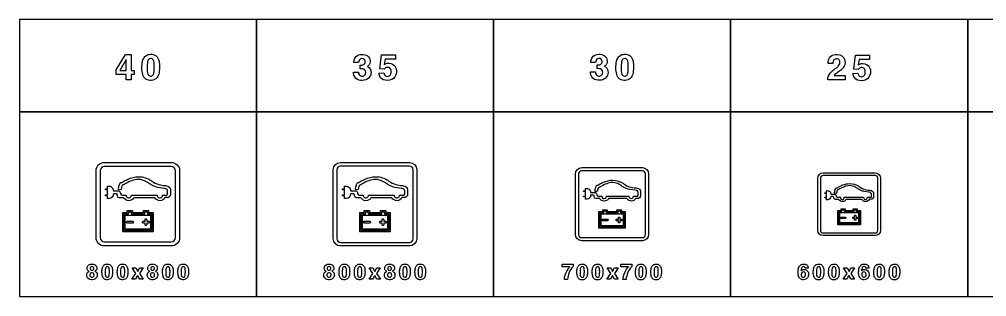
# Model space of a CAD drawing. Extents: x 0 to 18160, y 0 to 2655.
# Drawn here: x 0 to 9262, y 0 to 2655 of the extents above; entities that cross this region are included whole.
import ezdxf

# ---------------------------------------------------------------- set-up
doc = ezdxf.new("R2010")
doc.units = 0
doc.header["$MEASUREMENT"] = 0

msp = doc.modelspace()

# ---------------------------------------------------------------- linework, layer by layer
for points in [[(0, 1770), (2270, 1770), (2270, 2655), (0, 2655)], [(2270, 1770), (4540, 1770), (4540, 2655), (2270, 2655)], [(4540, 1770), (6810, 1770), (6810, 2655), (4540, 2655)], [(6810, 1770), (9080, 1770), (9080, 2655), (6810, 2655)], [(9080, 1770), (11350, 1770), (11350, 2655), (9080, 2655)], [(927.495, 2171.35), (1017.9, 2317.79), (1070.98, 2317.79), (1070.98, 2166.57), (1097.95, 2166.57), (1097.95, 2128.53), (1070.98, 2128.53), (1070.98, 2076.28), (1023.46, 2076.28), (1023.46, 2128.53), (927.495, 2128.53)], [(1023.46, 2269.13), (963.474, 2166.57), (1023.46, 2166.57)], [(0, 0), (2270, 0), (2270, 1770), (0, 1770)], [(2270, 0), (4540, 0), (4540, 1770), (2270, 1770)], [(4540, 0), (6810, 0), (6810, 1770), (4540, 1770)], [(6810, 0), (9080, 0), (9080, 1770), (6810, 1770)], [(9080, 0), (11350, 0), (11350, 1770), (9080, 1770)], [(7944.94, 824.415), (7984.29, 824.415), (7984.29, 840.014), (8021.84, 840.014), (8021.84, 824.415), (8053.72, 824.415), (8053.72, 687.272), (7944.94, 687.272), (7836.15, 687.272), (7836.15, 824.415), (7868.04, 824.415), (7868.04, 840.014), (7905.58, 840.014), (7905.58, 824.415)], [(1134.92, 804.222), (1187.4, 804.222), (1187.4, 825.021), (1237.45, 825.021), (1237.45, 804.222), (1279.97, 804.222), (1279.97, 621.365), (1134.92, 621.365), (989.873, 621.365), (989.873, 804.222), (1032.39, 804.222), (1032.39, 825.021), (1082.44, 825.021), (1082.44, 804.222)], [(1134.92, 791.65), (1200.42, 791.65), (1200.42, 812.449), (1226.25, 812.449), (1226.25, 791.65), (1268.54, 791.65), (1268.54, 633.936), (1134.92, 633.936), (1001.3, 633.936), (1001.3, 791.65), (1043.59, 791.65), (1043.59, 812.449), (1069.42, 812.449), (1069.42, 791.65)], [(1134.92, 779.306), (1255.74, 779.306), (1255.74, 646.963), (1134.92, 646.963), (1014.1, 646.963), (1014.1, 779.306)], [(3404.92, 804.221), (3457.4, 804.221), (3457.4, 825.02), (3507.45, 825.02), (3507.45, 804.221), (3549.97, 804.221), (3549.97, 621.364), (3404.92, 621.364), (3259.87, 621.364), (3259.87, 804.221), (3302.39, 804.221), (3302.39, 825.02), (3352.44, 825.02), (3352.44, 804.221)], [(3404.92, 791.65), (3470.42, 791.65), (3470.42, 812.449), (3496.25, 812.449), (3496.25, 791.65), (3538.54, 791.65), (3538.54, 633.935), (3404.92, 633.935), (3271.3, 633.935), (3271.3, 791.65), (3313.59, 791.65), (3313.59, 812.449), (3339.42, 812.449), (3339.42, 791.65)], [(3404.92, 779.306), (3525.74, 779.306), (3525.74, 646.962), (3404.92, 646.962), (3284.1, 646.962), (3284.1, 779.306)], [(5674.93, 814.318), (5720.84, 814.318), (5720.84, 832.517), (5764.64, 832.517), (5764.64, 814.318), (5801.84, 814.318), (5801.84, 654.318), (5674.93, 654.318), (5548.01, 654.318), (5548.01, 814.318), (5585.21, 814.318), (5585.21, 832.517), (5629.01, 832.517), (5629.01, 814.318)], [(5674.93, 803.318), (5732.24, 803.318), (5732.24, 821.518), (5754.85, 821.518), (5754.85, 803.318), (5791.84, 803.318), (5791.84, 665.318), (5674.93, 665.318), (5558.01, 665.318), (5558.01, 803.318), (5595.01, 803.318), (5595.01, 821.518), (5617.62, 821.518), (5617.62, 803.318)], [(5674.93, 792.518), (5780.65, 792.518), (5780.65, 676.717), (5674.93, 676.717), (5569.21, 676.717), (5569.21, 792.518)], [(7944.94, 814.987), (7994.06, 814.987), (7994.06, 830.586), (8013.44, 830.586), (8013.44, 814.987), (8045.15, 814.987), (8045.15, 696.701), (7944.94, 696.701), (7844.72, 696.701), (7844.72, 814.987), (7876.44, 814.987), (7876.44, 830.586), (7895.81, 830.586), (7895.81, 814.987)], [(7944.94, 805.729), (8035.55, 805.729), (8035.55, 706.471), (7944.94, 706.471), (7854.32, 706.471), (7854.32, 805.729)], [(1115.2, 221.769), (1080.08, 276.319), (1114.84, 276.319), (1133.11, 242.267), (1151.83, 276.319), (1185.98, 276.319), (1150.44, 222.29), (1186.95, 166.272), (1152.4, 166.272), (1132.54, 202.362), (1112.14, 166.272), (1077.99, 166.272)], [(3385.19, 221.769), (3350.07, 276.319), (3384.84, 276.319), (3403.11, 242.267), (3421.83, 276.319), (3455.97, 276.319), (3420.43, 222.29), (3456.94, 166.271), (3422.4, 166.271), (3402.54, 202.361), (3382.13, 166.271), (3347.99, 166.271)], [(5662.41, 221.387), (5627.29, 275.936), (5662.06, 275.936), (5680.33, 241.884), (5699.05, 275.936), (5733.19, 275.936), (5697.65, 221.908), (5734.16, 165.889), (5699.61, 165.889), (5679.76, 201.979), (5659.35, 165.889), (5625.21, 165.889)], [(7925.79, 221.523), (7890.67, 276.072), (7925.43, 276.072), (7943.7, 242.02), (7962.42, 276.072), (7996.57, 276.072), (7961.02, 222.044), (7997.54, 166.025), (7962.99, 166.025), (7943.13, 202.115), (7922.73, 166.025), (7888.58, 166.025)]]:
    msp.add_lwpolyline(points, close=True)
for points in [[(1173.29, 2191.65, -0.0563084), (1179.33, 2254.48, -0.130301), (1201.53, 2298.28, -0.174843), (1243.35, 2319.69, -0.147552), (1296.47, 2313.05, -0.192146), (1333.28, 2269.88, -0.0833996), (1342.52, 2212.85, -0.0545507), (1337.51, 2142.08, -0.116773), (1318.43, 2098, -0.221099), (1263.57, 2070.32, -0.162564), (1212.11, 2082.84, -0.174743), (1180.84, 2128.26, -0.0640867), (1173.37, 2186.95)], [(3199.84, 2150.87), (3246.2, 2150.87, 0.0411845), (3248.26, 2135.66, 0.335066), (3278.75, 2110.39, 0.276505), (3310.74, 2124.92, 0.158203), (3316.3, 2145.65, 0.0878221), (3313.34, 2161.57, 0.217575), (3294.82, 2178.43, 0.0882727), (3273.57, 2181.55), (3262.75, 2181.55), (3262.75, 2216.82, 0.0282129), (3282.34, 2217.42, 0.50028), (3309.31, 2262.91, 0.235001), (3290.79, 2277.96, 0.165496), (3265.12, 2275.67, 0.220849), (3250.9, 2259.12, 0.055705), (3248.02, 2240.91), (3203.2, 2240.91, -0.0488003), (3204.97, 2263.51, -0.30773), (3262.59, 2318.01, -0.146685), (3322.07, 2312.08, -0.469869), (3348.61, 2219.31, -0.0891152), (3336.57, 2207.54), (3332.3, 2204.54, -0.0245333), (3343.48, 2198.14, -0.202429), (3365.75, 2161.45, -0.422325), (3303.07, 2072, -0.154301), (3238.98, 2079.18, -0.287878), (3199.96, 2139.89, -0.0143877)], [(3442.43, 2139.57), (3489.39, 2141.35, 0.0452719), (3495.79, 2125.12, 0.0567733), (3500.53, 2118.24, 0.070207), (3504.95, 2114.77, 0.264984), (3540.97, 2112.87, 0.20748), (3558.38, 2135.98, 0.147389), (3557.24, 2174.01, 0.308532), (3527.86, 2195.42, 0.215743), (3498.08, 2185.19, 0.028781), (3492.71, 2178.95), (3450.09, 2180.96), (3467.9, 2315.64), (3601.95, 2315.64), (3601.95, 2273.77), (3501.51, 2273.77), (3492.55, 2221.76, -0.0211252), (3505.46, 2229.3, -0.121371), (3538.8, 2235.15, -0.244671), (3598.59, 2203.2, -0.173069), (3610.16, 2144.07, -0.256779), (3564.98, 2078.08, -0.199585), (3485.44, 2077.01, -0.245625), (3445.16, 2125.91, -0.0170062)], [(5469.08, 2152.28), (5515.45, 2152.28, 0.0411845), (5517.5, 2137.08, 0.335066), (5547.99, 2111.8, 0.276505), (5579.98, 2126.34, 0.158203), (5585.55, 2147.07, 0.0878221), (5582.59, 2162.99, 0.217575), (5564.07, 2179.85, 0.0882727), (5542.82, 2182.97), (5532, 2182.97), (5532, 2218.24, 0.0282129), (5551.59, 2218.83, 0.50028), (5578.56, 2264.33, 0.235001), (5560.04, 2279.38, 0.165496), (5534.37, 2277.09, 0.220849), (5520.15, 2260.54, 0.055705), (5517.27, 2242.33), (5472.44, 2242.33, -0.0488003), (5474.22, 2264.92, -0.30773), (5531.84, 2319.43, -0.146685), (5591.32, 2313.5, -0.469869), (5617.86, 2220.73, -0.0891152), (5605.81, 2208.96), (5601.54, 2205.96, -0.0245333), (5612.72, 2199.56, -0.202429), (5635, 2162.87, -0.422325), (5572.32, 2073.41, -0.154301), (5508.22, 2080.6, -0.287878), (5469.2, 2141.31, -0.0143877)], [(5711.68, 2191.65, -0.0563084), (5717.72, 2254.48, -0.130301), (5739.91, 2298.28, -0.174843), (5781.74, 2319.69, -0.147552), (5834.86, 2313.05, -0.192146), (5871.66, 2269.88, -0.0833996), (5880.91, 2212.85, -0.0545507), (5875.89, 2142.08, -0.116773), (5856.81, 2098, -0.221099), (5801.96, 2070.32, -0.162564), (5750.5, 2082.84, -0.174743), (5719.22, 2128.26, -0.0640867), (5711.76, 2186.95)], [(7741.06, 2074.79, -0.0640343), (7742.32, 2095.72, -0.161687), (7778.14, 2156.27, -0.0283718), (7819.97, 2188.65, 0.0545111), (7840.86, 2206.58, 0.192461), (7855.83, 2246.12, 0.234238), (7842.24, 2272.5, 0.196223), (7816.92, 2277.28, 0.252425), (7795.01, 2260.1, 0.0856617), (7790.86, 2243.08, 0.0202329), (7790.15, 2231.39), (7743.51, 2231.39, -0.0983795), (7749.55, 2272.7, -0.245047), (7795.72, 2315.83, -0.207102), (7872.69, 2307.49, -0.233443), (7905.15, 2255.16, -0.20961), (7886.99, 2190.98, -0.0785124), (7853.06, 2159.51, 0.0107372), (7817.24, 2133.72, 0.0665092), (7801.36, 2117.68), (7905.86, 2117.68), (7905.86, 2074.79)], [(1224.67, 2161.12, 0.0124589), (1225.19, 2154.8, 0.0668192), (1230.79, 2129.4, 0.615362), (1281.7, 2123.79, 0.0726881), (1287.15, 2136.83, 0.0588562), (1291.85, 2174.11, 0.0389037), (1290.23, 2241.09, 0.084671), (1283.64, 2264.43, 0.156013), (1272.18, 2276.6, 0.143208), (1256.47, 2279.56, 0.172584), (1240.71, 2273.36, 0.132565), (1230.76, 2257.8, 0.0498315), (1226.21, 2236.08, 0.0368731)], [(5763.06, 2161.12, 0.0124589), (5763.57, 2154.8, 0.0668192), (5769.18, 2129.4, 0.615362), (5820.09, 2123.79, 0.0726881), (5825.54, 2136.83, 0.0588562), (5830.24, 2174.11, 0.0389037), (5828.62, 2241.09, 0.084671), (5822.02, 2264.43, 0.156013), (5810.57, 2276.6, 0.143208), (5794.85, 2279.56, 0.172584), (5779.09, 2273.36, 0.132565), (5769.14, 2257.8, 0.0498315), (5764.6, 2236.08, 0.0368731)], [(7981.21, 2136.73), (8028.16, 2138.5, 0.0452719), (8034.56, 2122.27, 0.0567733), (8039.3, 2115.4, 0.070207), (8043.72, 2111.92, 0.264984), (8079.74, 2110.03, 0.20748), (8097.16, 2133.13, 0.147389), (8096.01, 2171.17, 0.308532), (8066.63, 2192.57, 0.215743), (8036.85, 2182.34, 0.028781), (8031.48, 2176.1), (7988.87, 2178.12), (8006.68, 2312.79), (8140.72, 2312.79), (8140.72, 2270.93), (8040.29, 2270.93), (8031.32, 2218.92, -0.0211252), (8044.24, 2226.46, -0.121371), (8077.57, 2232.3, -0.244671), (8137.36, 2200.35, -0.173069), (8148.94, 2141.23, -0.256779), (8103.76, 2075.23, -0.199585), (8024.22, 2074.17, -0.245625), (7983.93, 2123.06, -0.0170062)], [(814.995, 484.995, -0.414213), (734.995, 564.995), (734.995, 1205, -0.414213), (814.995, 1285), (1454.99, 1285, -0.414213), (1534.99, 1205), (1534.99, 564.995, -0.414213), (1454.99, 484.995)], [(814.995, 524.996), (1454.99, 524.996, 0.414213), (1494.99, 564.996), (1494.99, 1205, 0.414213), (1454.99, 1245), (814.995, 1245, 0.414213), (774.995, 1205), (774.995, 564.996, 0.414213)], [(3074.99, 484.996, -0.414213), (3004.99, 554.996), (3004.99, 1215, -0.414213), (3074.99, 1285), (3734.99, 1285, -0.414213), (3804.99, 1215), (3804.99, 554.996, -0.414213), (3734.99, 484.996)], [(3074.99, 519.996), (3734.99, 519.996, 0.414213), (3769.99, 554.996), (3769.99, 1215, 0.414213), (3734.99, 1250), (3074.99, 1250, 0.414213), (3039.99, 1215), (3039.99, 554.996, 0.414213)], [(5385, 534.995, -0.414213), (5325, 594.995), (5325, 1175, -0.414213), (5385, 1235), (5965, 1235, -0.414213), (6025, 1175), (6025, 594.995, -0.414213), (5965, 534.995)], [(5385, 564.995), (5965, 564.995, 0.414213), (5995, 594.995), (5995, 1175, 0.414213), (5965, 1205), (5385, 1205, 0.414213), (5355, 1175), (5355, 594.995, 0.414213)], [(1419.89, 1014.92, 0.124732), (1419.11, 1019.37, 0.0381465), (1416.02, 1023.89, 0.227751), (1389.26, 1037.02), (1325.72, 1046.36, -0.0593757), (1276.12, 1063.46, -0.0433278), (1247.32, 1080.4, 0.0348734), (1197.49, 1110.12, 0.127708), (1122.52, 1121.24, 0.0991809), (1004.81, 1075.49, -0.0411542), (1001.38, 1073.2, -0.0320584), (996.35, 1070.92, 0.0104138), (995.208, 1070.46, 0.123493), (988.805, 1067.03, 0.111268), (980.35, 1056.29, 0.15178), (978.52, 1049.43, 0.0146576), (978.293, 1043.72, -0.0775334), (975.779, 1032.99), (975.091, 1030.83, -0.0309572), (974.176, 1027.91, -0.065183), (973.034, 1026.4, -0.297619), (951.319, 1024.7, -0.324803), (950.176, 1026.9, -0.0178227), (949.722, 1030.57, -0.0285094), (949.722, 1035.33, -0.0355066), (953.832, 1058.12, -0.0861176), (964.35, 1086.32, -0.179688), (969.606, 1091.67, -0.142431), (974.637, 1092.32), (980.35, 1092.37, 0.224117), (981.95, 1092.88, -0.0786464), (1021.26, 1116.63, -0.0361583), (1064.23, 1134.45, -0.0398767), (1114.75, 1147.12, -0.140332), (1232.23, 1128.07, -0.0443647), (1264.23, 1109.45, -0.0139039), (1273.83, 1102.28, 0.131042), (1379.89, 1065.26), (1398.18, 1062.98, -0.0802319), (1420.81, 1058.18, -0.0112995), (1426.07, 1056.22, -0.11714), (1442.52, 1038.46, -0.0985183), (1445.72, 1029.61), (1445.72, 972.097, -0.313688), (1443.21, 964.744, -0.113281), (1424.46, 949.059), (1393.61, 949.056, -0.616904), (1297.83, 946.974), (1292.35, 946.556), (1096.92, 946.364, -0.572758), (998.637, 947.17), (956.35, 947.175, -0.35486), (938.52, 964.431), (938.52, 971.82, 0.424123), (928.007, 984.023), (926.637, 984.034), (900.577, 983.804, -0.392922), (861.034, 939.195, -0.0980729), (844.35, 940.809), (844.35, 955.17), (844.35, 957.326), (844.35, 965.784), (824.461, 965.775), (824.006, 965.775), (824.006, 974.186), (824.69, 974.186), (844.35, 974.195), (844.35, 981.061), (844.35, 995.302), (844.35, 1023.91), (824.006, 1023.91), (824.006, 1032.32), (844.35, 1032.32), (844.35, 1034.62), (844.35, 1056.24, -0.523805), (900.118, 1012.81, 0.226693), (901.493, 1011.89, 0.0494083), (902.637, 1011.89), (951.091, 1011.89, -0.36708), (967.319, 988.719, 0.267395), (984.007, 973.07, 0.0983989), (985.606, 972.92), (1022.4, 972.92), (1022.86, 972.92, 0.00676945), (1022.64, 971.766, 1.04078), (1073.15, 972.916), (1320.23, 972.967, 1.09221), (1369.61, 972.931), (1408.45, 972.94, 0.414492), (1419.88, 984.373), (1419.89, 1010.48)], [(3689.89, 1014.92, 0.124732), (3689.11, 1019.37, 0.0381465), (3686.02, 1023.89, 0.227751), (3659.26, 1037.02), (3595.72, 1046.36, -0.0593757), (3546.12, 1063.46, -0.0433278), (3517.32, 1080.4, 0.0348734), (3467.49, 1110.12, 0.127708), (3392.52, 1121.24, 0.0991809), (3274.81, 1075.49, -0.0411542), (3271.38, 1073.2, -0.0320584), (3266.35, 1070.92, 0.0104138), (3265.21, 1070.46, 0.123493), (3258.81, 1067.03, 0.111268), (3250.35, 1056.29, 0.15178), (3248.52, 1049.43, 0.0146576), (3248.29, 1043.71, -0.0775334), (3245.78, 1032.99), (3245.09, 1030.83, -0.0309572), (3244.18, 1027.91, -0.065183), (3243.03, 1026.4, -0.297619), (3221.32, 1024.7, -0.324803), (3220.18, 1026.9, -0.0178227), (3219.72, 1030.56, -0.0285094), (3219.72, 1035.33, -0.0355066), (3223.83, 1058.12, -0.0861176), (3234.35, 1086.32, -0.179688), (3239.61, 1091.67, -0.142431), (3244.64, 1092.32), (3250.35, 1092.37, 0.224117), (3251.95, 1092.88, -0.0786464), (3291.26, 1116.63, -0.0361583), (3334.23, 1134.45, -0.0398767), (3384.75, 1147.12, -0.140332), (3502.23, 1128.07, -0.0443647), (3534.23, 1109.45, -0.0139039), (3543.83, 1102.28, 0.131042), (3649.89, 1065.26), (3668.18, 1062.98, -0.0802319), (3690.81, 1058.18, -0.0112995), (3696.07, 1056.22, -0.11714), (3712.52, 1038.46, -0.0985183), (3715.72, 1029.61), (3715.72, 972.096, -0.313688), (3713.21, 964.743, -0.113281), (3694.46, 949.058), (3663.61, 949.056, -0.616904), (3567.83, 946.973), (3562.35, 946.556), (3366.92, 946.364, -0.572758), (3268.64, 947.169), (3226.35, 947.174, -0.35486), (3208.52, 964.431), (3208.52, 971.819, 0.424123), (3198.01, 984.022), (3196.64, 984.033), (3170.58, 983.804, -0.392922), (3131.03, 939.194, -0.0980729), (3114.35, 940.808), (3114.35, 955.169), (3114.35, 957.326), (3114.35, 965.783), (3094.46, 965.774), (3094.01, 965.774), (3094.01, 974.185), (3094.69, 974.185), (3114.35, 974.194), (3114.35, 981.06), (3114.35, 995.301), (3114.35, 1023.91), (3094.01, 1023.91), (3094.01, 1032.32), (3114.35, 1032.32), (3114.35, 1034.62), (3114.35, 1056.24, -0.523805), (3170.12, 1012.81, 0.226693), (3171.49, 1011.89, 0.0494083), (3172.64, 1011.89), (3221.09, 1011.89, -0.36708), (3237.32, 988.719, 0.267395), (3254.01, 973.069, 0.0983989), (3255.61, 972.919), (3292.4, 972.919), (3292.86, 972.919, 0.00676945), (3292.64, 971.766, 1.04078), (3343.15, 972.915), (3590.23, 972.966, 1.09221), (3639.61, 972.931), (3678.45, 972.94, 0.414492), (3689.88, 984.373), (3689.89, 1010.48)], [(5924.28, 998.682, 0.124732), (5923.59, 1002.57, 0.0381465), (5920.89, 1006.53, 0.227751), (5897.48, 1018.02), (5841.88, 1026.19, -0.0593757), (5798.48, 1041.15, -0.0433278), (5773.28, 1055.97, 0.0348734), (5729.68, 1081.98, 0.127708), (5664.08, 1091.71, 0.0991809), (5561.08, 1051.68, -0.0411542), (5558.08, 1049.68, -0.0320584), (5553.68, 1047.68, 0.0104138), (5552.68, 1047.28, 0.123493), (5547.08, 1044.28, 0.111268), (5539.68, 1034.88, 0.15178), (5538.08, 1028.87, 0.0146576), (5537.88, 1023.88, -0.0775334), (5535.68, 1014.49), (5535.08, 1012.6, -0.0309572), (5534.28, 1010.04, -0.065183), (5533.28, 1008.72, -0.297619), (5514.28, 1007.24, -0.324803), (5513.28, 1009.16, -0.0178227), (5512.88, 1012.37, -0.0285094), (5512.88, 1016.54, -0.0355066), (5516.48, 1036.48, -0.0861176), (5525.68, 1061.16, -0.179688), (5530.28, 1065.84, -0.142431), (5534.68, 1066.4), (5539.68, 1066.45, 0.224117), (5541.08, 1066.9, -0.0786464), (5575.48, 1087.68, -0.0361583), (5613.08, 1103.27, -0.0398767), (5657.28, 1114.36, -0.140332), (5760.08, 1097.68, -0.0443647), (5788.08, 1081.39, -0.0139039), (5796.48, 1075.12, 0.131042), (5889.28, 1042.73), (5905.28, 1040.73, -0.0802319), (5925.08, 1036.54, -0.0112995), (5929.68, 1034.82, -0.11714), (5944.08, 1019.28, -0.0985183), (5946.88, 1011.53), (5946.88, 961.209, -0.313688), (5944.68, 954.775, -0.113281), (5928.28, 941.051), (5901.28, 941.049, -0.616904), (5817.48, 939.227), (5812.68, 938.861), (5641.68, 938.693, -0.572758), (5555.68, 939.398), (5518.68, 939.402, -0.35486), (5503.08, 954.502), (5503.08, 960.967, 0.424123), (5493.88, 971.645), (5492.68, 971.654), (5469.88, 971.453, -0.392922), (5435.28, 932.42, -0.0980729), (5420.68, 933.832), (5420.68, 946.398), (5420.68, 948.285), (5420.68, 955.685), (5403.28, 955.678), (5402.88, 955.678), (5402.88, 963.037), (5403.48, 963.037), (5420.68, 963.045), (5420.68, 969.053), (5420.68, 981.514), (5420.68, 1006.54), (5402.88, 1006.54), (5402.88, 1013.9), (5420.68, 1013.9), (5420.68, 1015.92), (5420.68, 1034.83, -0.523805), (5469.48, 996.832, 0.226693), (5470.68, 996.031, 0.0494083), (5471.68, 996.031), (5514.08, 996.031, -0.36708), (5528.28, 975.754, 0.267395), (5542.88, 962.061, 0.0983989), (5544.28, 961.93), (5576.48, 961.93), (5576.88, 961.93, 0.00676945), (5576.68, 960.92, 1.04078), (5620.88, 961.926), (5837.08, 961.971, 1.09221), (5880.28, 961.939), (5914.27, 961.947, 0.414492), (5924.27, 971.951), (5924.28, 994.793)], [(7694.99, 584.995, -0.414213), (7644.99, 634.995), (7644.99, 1135, -0.414213), (7694.99, 1185), (8194.99, 1185, -0.414213), (8244.99, 1135), (8244.99, 634.995, -0.414213), (8194.99, 584.995)], [(7694.99, 609.995), (8194.99, 609.995, 0.414213), (8219.99, 634.995), (8219.99, 1134.99, 0.414213), (8194.99, 1159.99), (7694.99, 1159.99, 0.414213), (7669.99, 1134.99), (7669.99, 634.995, 0.414213)], [(8158.67, 982.441, 0.124732), (8158.08, 985.776, 0.0381465), (8155.77, 989.164, 0.227751), (8135.7, 999.015), (8088.04, 1006.02, -0.0593757), (8050.84, 1018.84, -0.0433278), (8029.24, 1031.55, 0.0348734), (7991.87, 1053.84, 0.127708), (7935.64, 1062.18, 0.0991809), (7847.35, 1027.86, -0.0411542), (7844.78, 1026.15, -0.0320584), (7841.01, 1024.44, 0.0104138), (7840.15, 1024.09, 0.123493), (7835.35, 1021.52, 0.111268), (7829.01, 1013.46, 0.15178), (7827.64, 1008.32, 0.0146576), (7827.47, 1004.04, -0.0775334), (7825.58, 995.994), (7825.07, 994.374, -0.0309572), (7824.38, 992.179, -0.065183), (7823.52, 991.048, -0.297619), (7807.24, 989.775, -0.324803), (7806.38, 991.426, -0.0178227), (7806.04, 994.173, -0.0285094), (7806.04, 997.744, -0.0355066), (7809.12, 1014.84, -0.0861176), (7817.01, 1035.99, -0.179688), (7820.95, 1040, -0.142431), (7824.73, 1040.49), (7829.01, 1040.53, 0.224117), (7830.21, 1040.91, -0.0786464), (7859.7, 1058.72, -0.0361583), (7891.92, 1072.08, -0.0398767), (7929.81, 1081.59, -0.140332), (8017.92, 1067.3, -0.0443647), (8041.92, 1053.34, -0.0139039), (8049.12, 1047.96, 0.131042), (8128.67, 1020.2), (8142.38, 1018.48, -0.0802319), (8159.35, 1014.89, -0.0112995), (8163.3, 1013.42, -0.11714), (8175.64, 1000.09, -0.0985183), (8178.04, 993.453), (8178.04, 950.321, -0.313688), (8176.15, 944.807, -0.113281), (8162.09, 933.043), (8138.95, 933.041, -0.616904), (8067.12, 931.479), (8063.01, 931.166), (7916.44, 931.022, -0.572758), (7842.73, 931.627), (7811.01, 931.63, -0.35486), (7797.64, 944.572), (7797.64, 950.114, 0.424123), (7789.75, 959.266), (7788.73, 959.275), (7769.18, 959.102, -0.392922), (7739.52, 925.645, -0.0980729), (7727.01, 926.855), (7727.01, 937.627), (7727.01, 939.244), (7727.01, 945.587), (7712.09, 945.58), (7711.75, 945.58), (7711.75, 951.888), (7712.27, 951.888), (7727.01, 951.895), (7727.01, 957.045), (7727.01, 967.726), (7727.01, 989.179), (7711.75, 989.179), (7711.75, 995.487), (7727.01, 995.487), (7727.01, 997.217), (7727.01, 1013.43, -0.523805), (7768.84, 980.856, 0.226693), (7769.87, 980.169, 0.0494083), (7770.73, 980.169), (7807.07, 980.169, -0.36708), (7819.24, 962.789, 0.267395), (7831.75, 951.051, 0.0983989), (7832.95, 950.939), (7860.55, 950.939), (7860.9, 950.939, 0.00676945), (7860.73, 950.074, 1.04078), (7898.61, 950.936), (8083.92, 950.974, 1.09221), (8120.95, 950.947), (8150.09, 950.954, 0.414492), (8158.66, 959.529), (8158.67, 979.108)], [(1219.48, 721.237), (1238.91, 721.237, -0.413823), (1243.48, 716.666), (1243.25, 709.351, -0.413815), (1238.91, 704.78), (1219.48, 704.78), (1219.48, 686.266, -0.413833), (1214.91, 681.695), (1208.28, 681.695, -0.413822), (1203.71, 686.266), (1203.71, 704.78), (1184.96, 704.78, -0.413834), (1180.39, 709.351), (1180.39, 716.666, -0.413842), (1184.96, 721.237), (1203.71, 721.237), (1203.71, 739.751, -0.413852), (1208.28, 744.322), (1214.91, 744.322, -0.413841), (1219.48, 739.751)], [(3489.48, 721.237), (3508.91, 721.237, -0.413823), (3513.48, 716.665), (3513.25, 709.35, -0.413815), (3508.91, 704.779), (3489.48, 704.779), (3489.48, 686.266, -0.413833), (3484.91, 681.694), (3478.28, 681.694, -0.413822), (3473.71, 686.266), (3473.71, 704.779), (3454.96, 704.779, -0.413834), (3450.39, 709.35), (3450.39, 716.665, -0.413842), (3454.96, 721.237), (3473.71, 721.237), (3473.71, 739.75, -0.413852), (3478.28, 744.321), (3484.91, 744.321, -0.413841), (3489.48, 739.75)], [(5584.31, 741.707), (5632.52, 741.707, -0.413822), (5636.52, 737.707), (5636.52, 731.307, -0.413814), (5632.52, 727.307), (5584.31, 727.307, -0.413841), (5580.31, 731.307), (5580.31, 737.707, -0.413833)], [(5748.92, 741.707), (5765.92, 741.707, -0.413823), (5769.92, 737.707), (5769.72, 731.307, -0.413815), (5765.92, 727.307), (5748.92, 727.307), (5748.92, 711.107, -0.413833), (5744.92, 707.107), (5739.12, 707.107, -0.413822), (5735.12, 711.107), (5735.12, 727.307), (5718.72, 727.307, -0.413834), (5714.71, 731.307), (5714.71, 737.707, -0.413842), (5718.72, 741.707), (5735.12, 741.707), (5735.12, 757.906, -0.413852), (5739.12, 761.906), (5744.92, 761.906, -0.413841), (5748.92, 757.906)], [(7867.27, 762.177), (7908.59, 762.177, -0.413822), (7912.01, 758.748), (7912.01, 753.262, -0.413814), (7908.59, 749.834), (7867.27, 749.834, -0.413841), (7863.84, 753.262), (7863.84, 758.748, -0.413833)], [(8008.36, 762.177), (8022.93, 762.177, -0.413823), (8026.36, 758.748), (8026.18, 753.262, -0.413815), (8022.93, 749.834), (8008.36, 749.834), (8008.36, 735.949, -0.413833), (8004.93, 732.52), (7999.96, 732.52, -0.413822), (7996.53, 735.949), (7996.53, 749.834), (7982.47, 749.834, -0.413834), (7979.04, 753.262), (7979.04, 758.748, -0.413842), (7982.47, 762.177), (7996.53, 762.177), (7996.53, 776.062, -0.413852), (7999.96, 779.49), (8004.93, 779.49, -0.413841), (8008.36, 776.062)], [(1031.36, 721.237), (1086.45, 721.237, -0.413822), (1091.02, 716.666), (1091.02, 709.351, -0.413814), (1086.45, 704.78), (1031.36, 704.78, -0.413841), (1026.79, 709.351), (1026.79, 716.666, -0.413833)], [(3301.36, 721.237), (3356.45, 721.237, -0.413822), (3361.02, 716.665), (3361.02, 709.35, -0.413814), (3356.45, 704.779), (3301.36, 704.779, -0.413841), (3296.79, 709.35), (3296.79, 716.665, -0.413833)], [(667.968, 242.323, -0.0382282), (664.485, 243.627, -0.270406), (649.106, 267.703, -0.377372), (679.437, 309.622, -0.15371), (717.921, 307.513, -0.416366), (738.324, 258.058, -0.173733), (723.774, 243.674), (722.328, 242.987, -0.0479914), (731.997, 238.034, -0.173856), (743.608, 221.873, -0.440125), (712.542, 164.243, -0.184), (667.115, 168.106, -0.410286), (649.627, 226.897, -0.151435), (664.035, 240.357)], [(677.305, 267.821, 0.0587981), (678.181, 263.887, 0.18403), (685.267, 254.717, 0.217144), (702.684, 253.485, 0.192437), (710.883, 260.57, 0.157808), (712.542, 273.982, 0.166677), (707.968, 282.821, 0.173614), (695.954, 287.323, 0.2359), (681.001, 280.902, 0.184791)], [(791.138, 234.258, -0.0563084), (794.763, 271.959, -0.130301), (808.081, 298.238, -0.174843), (833.176, 311.082, -0.147552), (865.048, 307.101, -0.192146), (887.133, 281.201, -0.0833996), (892.678, 246.983, -0.0545507), (889.668, 204.518, -0.116773), (878.223, 178.073, -0.221099), (845.308, 161.461, -0.162564), (814.432, 168.973, -0.174743), (795.664, 196.224, -0.0640867), (791.185, 231.438)], [(821.967, 215.94, 0.0124589), (822.275, 212.149, 0.0668192), (825.64, 196.912, 0.615362), (856.185, 193.547, 0.0726881), (859.455, 201.367, 0.0588562), (862.275, 223.736, 0.0389037), (861.304, 263.926, 0.084671), (857.346, 277.93, 0.156013), (850.474, 285.229, 0.143208), (841.043, 287.006, 0.172584), (831.588, 283.286, 0.132565), (825.616, 273.949, 0.0498315), (822.891, 260.916, 0.0368731)], [(937.884, 234.249, -0.0563084), (941.509, 271.95, -0.130301), (954.827, 298.23, -0.174843), (979.922, 311.073, -0.147552), (1011.79, 307.092, -0.192146), (1033.88, 281.192, -0.0833996), (1039.42, 246.974, -0.0545507), (1036.41, 204.509, -0.116773), (1024.97, 178.064, -0.221099), (992.054, 161.452, -0.162564), (961.178, 168.964, -0.174743), (942.41, 196.215, -0.0640867), (937.931, 231.429)], [(968.713, 215.931, 0.0124589), (969.021, 212.14, 0.0668192), (972.386, 196.903, 0.615362), (1002.93, 193.538, 0.0726881), (1006.2, 201.358, 0.0588562), (1009.02, 223.727, 0.0389037), (1008.05, 263.917, 0.084671), (1004.09, 277.922, 0.156013), (997.22, 285.22, 0.143208), (987.789, 286.997, 0.172584), (978.334, 283.277, 0.132565), (972.363, 273.94, 0.0498315), (969.637, 260.907, 0.0368731)], [(1248.01, 242.296, -0.0382282), (1244.53, 243.599, -0.270406), (1229.15, 267.675, -0.377372), (1259.48, 309.594, -0.15371), (1297.96, 307.485, -0.416366), (1318.36, 258.03, -0.173733), (1303.81, 243.646), (1302.37, 242.959, -0.0479914), (1312.04, 238.007, -0.173856), (1323.65, 221.846, -0.440125), (1292.58, 164.215, -0.184), (1247.16, 168.078, -0.410286), (1229.67, 226.869, -0.151435), (1244.08, 240.329)], [(1257.35, 267.793, 0.0587981), (1258.22, 263.86, 0.18403), (1265.31, 254.689, 0.217144), (1282.72, 253.457, 0.192437), (1290.92, 260.542, 0.157808), (1292.58, 273.955, 0.166677), (1288.01, 282.793, 0.173614), (1276, 287.296, 0.2359), (1261.04, 280.874, 0.184791)], [(1371.18, 234.284, -0.0563084), (1374.8, 271.986, -0.130301), (1388.12, 298.265, -0.174843), (1413.22, 311.109, -0.147552), (1445.09, 307.128, -0.192146), (1467.17, 281.228, -0.0833996), (1472.72, 247.01, -0.0545507), (1469.71, 204.545, -0.116773), (1458.26, 178.1, -0.221099), (1425.35, 161.488, -0.162564), (1394.47, 169, -0.174743), (1375.7, 196.251, -0.0640867), (1371.23, 231.465)], [(1402.01, 215.967, 0.0124589), (1402.32, 212.175, 0.0668192), (1405.68, 196.939, 0.615362), (1436.23, 193.574, 0.0726881), (1439.5, 201.394, 0.0588562), (1442.32, 223.763, 0.0389037), (1441.34, 263.953, 0.084671), (1437.39, 277.957, 0.156013), (1430.52, 285.256, 0.143208), (1421.08, 287.033, 0.172584), (1411.63, 283.313, 0.132565), (1405.66, 273.976, 0.0498315), (1402.93, 260.943, 0.0368731)], [(1517.93, 234.312, -0.0563084), (1521.55, 272.013, -0.130301), (1534.87, 298.293, -0.174843), (1559.96, 311.136, -0.147552), (1591.83, 307.155, -0.192146), (1613.92, 281.255, -0.0833996), (1619.47, 247.037, -0.0545507), (1616.46, 204.573, -0.116773), (1605.01, 178.127, -0.221099), (1572.1, 161.516, -0.162564), (1541.22, 169.028, -0.174743), (1522.45, 196.279, -0.0640867), (1517.97, 231.492)], [(1548.75, 215.994, 0.0124589), (1549.06, 212.203, 0.0668192), (1552.43, 196.966, 0.615362), (1582.97, 193.601, 0.0726881), (1586.24, 201.421, 0.0588562), (1589.06, 223.791, 0.0389037), (1588.09, 263.98, 0.084671), (1584.13, 277.985, 0.156013), (1577.26, 285.283, 0.143208), (1567.83, 287.061, 0.172584), (1558.38, 283.34, 0.132565), (1552.4, 274.004, 0.0498315), (1549.68, 260.971, 0.0368731)], [(2937.96, 242.323, -0.0382282), (2934.48, 243.627, -0.270406), (2919.1, 267.702, -0.377372), (2949.43, 309.622, -0.15371), (2987.91, 307.513, -0.416366), (3008.32, 258.058, -0.173733), (2993.77, 243.674), (2992.32, 242.987, -0.0479914), (3001.99, 238.034, -0.173856), (3013.6, 221.873, -0.440125), (2982.53, 164.243, -0.184), (2937.11, 168.105, -0.410286), (2919.62, 226.897, -0.151435), (2934.03, 240.357)], [(2947.3, 267.821, 0.0587981), (2948.17, 263.887, 0.18403), (2955.26, 254.717, 0.217144), (2972.68, 253.485, 0.192437), (2980.88, 260.57, 0.157808), (2982.53, 273.982, 0.166677), (2977.96, 282.821, 0.173614), (2965.95, 287.323, 0.2359), (2950.99, 280.902, 0.184791)], [(3061.13, 234.257, -0.0563084), (3064.76, 271.959, -0.130301), (3078.07, 298.238, -0.174843), (3103.17, 311.082, -0.147552), (3135.04, 307.101, -0.192146), (3157.13, 281.2, -0.0833996), (3162.67, 246.982, -0.0545507), (3159.66, 204.518, -0.116773), (3148.22, 178.073, -0.221099), (3115.3, 161.461, -0.162564), (3084.42, 168.973, -0.174743), (3065.66, 196.224, -0.0640867), (3061.18, 231.437)], [(3091.96, 215.94, 0.0124589), (3092.27, 212.148, 0.0668192), (3095.63, 196.911, 0.615362), (3126.18, 193.546, 0.0726881), (3129.45, 201.366, 0.0588562), (3132.27, 223.736, 0.0389037), (3131.3, 263.926, 0.084671), (3127.34, 277.93, 0.156013), (3120.47, 285.229, 0.143208), (3111.04, 287.006, 0.172584), (3101.58, 283.286, 0.132565), (3095.61, 273.949, 0.0498315), (3092.88, 260.916, 0.0368731)], [(3207.88, 234.248, -0.0563084), (3211.5, 271.95, -0.130301), (3224.82, 298.229, -0.174843), (3249.91, 311.073, -0.147552), (3281.79, 307.092, -0.192146), (3303.87, 281.192, -0.0833996), (3309.42, 246.974, -0.0545507), (3306.41, 204.509, -0.116773), (3294.96, 178.064, -0.221099), (3262.05, 161.452, -0.162564), (3231.17, 168.964, -0.174743), (3212.4, 196.215, -0.0640867), (3207.92, 231.428)], [(3238.71, 215.931, 0.0124589), (3239.01, 212.139, 0.0668192), (3242.38, 196.902, 0.615362), (3272.92, 193.537, 0.0726881), (3276.19, 201.357, 0.0588562), (3279.01, 223.727, 0.0389037), (3278.04, 263.917, 0.084671), (3274.09, 277.921, 0.156013), (3267.21, 285.22, 0.143208), (3257.78, 286.997, 0.172584), (3248.33, 283.277, 0.132565), (3242.36, 273.94, 0.0498315), (3239.63, 260.907, 0.0368731)], [(3518, 242.296, -0.0382282), (3514.52, 243.599, -0.270406), (3499.14, 267.675, -0.377372), (3529.47, 309.594, -0.15371), (3567.96, 307.485, -0.416366), (3588.36, 258.03, -0.173733), (3573.81, 243.646), (3572.36, 242.959, -0.0479914), (3582.03, 238.007, -0.173856), (3593.64, 221.845, -0.440125), (3562.58, 164.215, -0.184), (3517.15, 168.078, -0.410286), (3499.66, 226.869, -0.151435), (3514.07, 240.329)], [(3527.34, 267.793, 0.0587981), (3528.22, 263.86, 0.18403), (3535.3, 254.689, 0.217144), (3552.72, 253.457, 0.192437), (3560.92, 260.542, 0.157808), (3562.58, 273.954, 0.166677), (3558, 282.793, 0.173614), (3545.99, 287.296, 0.2359), (3531.04, 280.874, 0.184791)], [(3641.17, 234.284, -0.0563084), (3644.8, 271.986, -0.130301), (3658.12, 298.265, -0.174843), (3683.21, 311.109, -0.147552), (3715.08, 307.128, -0.192146), (3737.17, 281.227, -0.0833996), (3742.71, 247.009, -0.0545507), (3739.7, 204.545, -0.116773), (3728.26, 178.099, -0.221099), (3695.34, 161.488, -0.162564), (3664.47, 169, -0.174743), (3645.7, 196.251, -0.0640867), (3641.22, 231.464)], [(3672, 215.967, 0.0124589), (3672.31, 212.175, 0.0668192), (3675.67, 196.938, 0.615362), (3706.22, 193.573, 0.0726881), (3709.49, 201.393, 0.0588562), (3712.31, 223.763, 0.0389037), (3711.34, 263.953, 0.084671), (3707.38, 277.957, 0.156013), (3700.51, 285.256, 0.143208), (3691.08, 287.033, 0.172584), (3681.62, 283.313, 0.132565), (3675.65, 273.976, 0.0498315), (3672.93, 260.943, 0.0368731)], [(3787.92, 234.312, -0.0563084), (3791.54, 272.013, -0.130301), (3804.86, 298.293, -0.174843), (3829.96, 311.136, -0.147552), (3861.83, 307.155, -0.192146), (3883.91, 281.255, -0.0833996), (3889.46, 247.037, -0.0545507), (3886.45, 204.572, -0.116773), (3875, 178.127, -0.221099), (3842.09, 161.515, -0.162564), (3811.21, 169.027, -0.174743), (3792.44, 196.278, -0.0640867), (3787.97, 231.492)], [(3818.75, 215.994, 0.0124589), (3819.06, 212.203, 0.0668192), (3822.42, 196.966, 0.615362), (3852.97, 193.601, 0.0726881), (3856.24, 201.421, 0.0588562), (3859.06, 223.79, 0.0389037), (3858.08, 263.98, 0.084671), (3854.13, 277.985, 0.156013), (3847.25, 285.283, 0.143208), (3837.82, 287.06, 0.172584), (3828.37, 283.34, 0.132565), (3822.4, 274.004, 0.0498315), (3819.67, 260.97, 0.0368731)], [(5197.97, 311.538), (5301.72, 311.538), (5301.72, 287.747, 0.17337), (5248.52, 165.709), (5218.19, 165.709, -0.0554097), (5224.99, 205.33, -0.10295), (5266.79, 281.111), (5270.2, 285.353), (5197.97, 285.353)], [(5338.35, 233.875, -0.0563084), (5341.98, 271.576, -0.130301), (5355.29, 297.856, -0.174843), (5380.39, 310.699, -0.147552), (5412.26, 306.718, -0.192146), (5434.35, 280.818, -0.0833996), (5439.89, 246.6, -0.0545507), (5436.88, 204.136, -0.116773), (5425.44, 177.69, -0.221099), (5392.52, 161.079, -0.162564), (5361.64, 168.591, -0.174743), (5342.88, 195.842, -0.0640867), (5338.4, 231.055)], [(5369.18, 215.557, 0.0124589), (5369.49, 211.766, 0.0668192), (5372.85, 196.529, 0.615362), (5403.4, 193.164, 0.0726881), (5406.67, 200.984, 0.0588562), (5409.49, 223.354, 0.0389037), (5408.52, 263.543, 0.084671), (5404.56, 277.548, 0.156013), (5397.69, 284.846, 0.143208), (5388.26, 286.624, 0.172584), (5378.8, 282.903, 0.132565), (5372.83, 273.567, 0.0498315), (5370.1, 260.534, 0.0368731)], [(5485.1, 233.866, -0.0563084), (5488.72, 271.567, -0.130301), (5502.04, 297.847, -0.174843), (5527.13, 310.69, -0.147552), (5559.01, 306.709, -0.192146), (5581.09, 280.809, -0.0833996), (5586.64, 246.591, -0.0545507), (5583.63, 204.127, -0.116773), (5572.18, 177.681, -0.221099), (5539.27, 161.07, -0.162564), (5508.39, 168.582, -0.174743), (5489.62, 195.833, -0.0640867), (5485.14, 231.046)], [(5515.93, 215.548, 0.0124589), (5516.23, 211.757, 0.0668192), (5519.6, 196.52, 0.615362), (5550.14, 193.155, 0.0726881), (5553.41, 200.975, 0.0588562), (5556.23, 223.345, 0.0389037), (5555.26, 263.534, 0.084671), (5551.31, 277.539, 0.156013), (5544.43, 284.837, 0.143208), (5535, 286.615, 0.172584), (5525.55, 282.894, 0.132565), (5519.58, 273.558, 0.0498315), (5516.85, 260.525, 0.0368731)], [(5759.16, 311.51), (5862.9, 311.51), (5862.9, 287.719, 0.17337), (5809.7, 165.681), (5779.37, 165.681, -0.0554097), (5786.17, 205.302, -0.10295), (5827.97, 281.084), (5831.38, 285.325), (5759.16, 285.325)], [(5899.54, 233.902, -0.0563084), (5903.16, 271.603, -0.130301), (5916.48, 297.883, -0.174843), (5941.57, 310.726, -0.147552), (5973.44, 306.745, -0.192146), (5995.53, 280.845, -0.0833996), (6001.08, 246.627, -0.0545507), (5998.07, 204.162, -0.116773), (5986.62, 177.717, -0.221099), (5953.71, 161.106, -0.162564), (5922.83, 168.618, -0.174743), (5904.06, 195.869, -0.0640867), (5899.58, 231.082)], [(5930.36, 215.584, 0.0124589), (5930.67, 211.793, 0.0668192), (5934.04, 196.556, 0.615362), (5964.58, 193.191, 0.0726881), (5967.85, 201.011, 0.0588562), (5970.67, 223.381, 0.0389037), (5969.7, 263.57, 0.084671), (5965.74, 277.575, 0.156013), (5958.87, 284.873, 0.143208), (5949.44, 286.651, 0.172584), (5939.99, 282.93, 0.132565), (5934.01, 273.594, 0.0498315), (5931.29, 260.561, 0.0368731)], [(6046.28, 233.929, -0.0563084), (6049.91, 271.631, -0.130301), (6063.22, 297.91, -0.174843), (6088.32, 310.754, -0.147552), (6120.19, 306.773, -0.192146), (6142.28, 280.872, -0.0833996), (6147.82, 246.654, -0.0545507), (6144.81, 204.19, -0.116773), (6133.37, 177.744, -0.221099), (6100.45, 161.133, -0.162564), (6069.58, 168.645, -0.174743), (6050.81, 195.896, -0.0640867), (6046.33, 231.109)], [(6077.11, 215.612, 0.0124589), (6077.42, 211.82, 0.0668192), (6080.78, 196.583, 0.615362), (6111.33, 193.218, 0.0726881), (6114.6, 201.038, 0.0588562), (6117.42, 223.408, 0.0389037), (6116.45, 263.597, 0.084671), (6112.49, 277.602, 0.156013), (6105.62, 284.901, 0.143208), (6096.19, 286.678, 0.172584), (6086.73, 282.958, 0.132565), (6080.76, 273.621, 0.0498315), (6078.03, 260.588, 0.0368731)], [(7553.86, 273.901), (7525.61, 273.901, 0.0333099), (7523.62, 279.233, 0.308433), (7507.89, 287.93, 0.256298), (7491.16, 277.717, 0.0718547), (7486.8, 266.674, 0.0422837), (7483.79, 247.859, -0.0343264), (7495.07, 255.821, -0.198215), (7524.83, 258.546, -0.294049), (7555.09, 226.603, -0.195966), (7547.53, 181.769, -0.251599), (7509.24, 161.911, -0.162734), (7477.67, 171.224, -0.142524), (7461.25, 194.636, -0.0867955), (7455.85, 229.162, -0.0561633), (7459.19, 267.835, -0.143087), (7476.01, 299.778, -0.165016), (7500.4, 311.366, -0.137094), (7531.63, 307.598, -0.238813), (7552.18, 282.1, -0.0169871)], [(7601.73, 234.02, -0.0563084), (7605.35, 271.721, -0.130301), (7618.67, 298.001, -0.174843), (7643.76, 310.845, -0.147552), (7675.64, 306.864, -0.192146), (7697.72, 280.963, -0.0833996), (7703.27, 246.745, -0.0545507), (7700.26, 204.281, -0.116773), (7688.81, 177.835, -0.221099), (7655.9, 161.224, -0.162564), (7625.02, 168.736, -0.174743), (7606.25, 195.987, -0.0640867), (7601.77, 231.2)], [(7632.56, 215.702, 0.0124589), (7632.86, 211.911, 0.0668192), (7636.23, 196.674, 0.615362), (7666.77, 193.309, 0.0726881), (7670.04, 201.129, 0.0588562), (7672.86, 223.499, 0.0389037), (7671.89, 263.688, 0.084671), (7667.93, 277.693, 0.156013), (7661.06, 284.992, 0.143208), (7651.63, 286.769, 0.172584), (7642.18, 283.048, 0.132565), (7636.2, 273.712, 0.0498315), (7633.48, 260.679, 0.0368731)], [(7748.47, 234.02, -0.0563084), (7752.1, 271.721, -0.130301), (7765.42, 298.001, -0.174843), (7790.51, 310.845, -0.147552), (7822.38, 306.864, -0.192146), (7844.47, 280.963, -0.0833996), (7850.01, 246.745, -0.0545507), (7847, 204.281, -0.116773), (7835.56, 177.835, -0.221099), (7802.64, 161.224, -0.162564), (7771.77, 168.736, -0.174743), (7753, 195.987, -0.0640867), (7748.52, 231.2)], [(7779.3, 215.702, 0.0124589), (7779.61, 211.911, 0.0668192), (7782.97, 196.674, 0.615362), (7813.52, 193.309, 0.0726881), (7816.79, 201.129, 0.0588562), (7819.61, 223.499, 0.0389037), (7818.64, 263.688, 0.084671), (7814.68, 277.693, 0.156013), (7807.81, 284.992, 0.143208), (7798.38, 286.769, 0.172584), (7788.92, 283.048, 0.132565), (7782.95, 273.712, 0.0498315), (7780.23, 260.679, 0.0368731)], [(8133.77, 273.892), (8105.52, 273.892, 0.0333099), (8103.53, 279.224, 0.308433), (8087.8, 287.92, 0.256298), (8071.07, 277.707, 0.0718547), (8066.71, 266.664, 0.0422837), (8063.7, 247.849, -0.0343264), (8074.98, 255.811, -0.198215), (8104.74, 258.536, -0.294049), (8135, 226.593, -0.195966), (8127.44, 181.759, -0.251599), (8089.15, 161.902, -0.162734), (8057.58, 171.214, -0.142524), (8041.16, 194.627, -0.0867955), (8035.76, 229.153, -0.0561633), (8039.1, 267.826, -0.143087), (8055.92, 299.769, -0.165016), (8080.31, 311.356, -0.137094), (8111.54, 307.589, -0.238813), (8132.09, 282.091, -0.0169871)], [(8181.64, 234.038, -0.0563084), (8185.26, 271.739, -0.130301), (8198.58, 298.019, -0.174843), (8223.67, 310.862, -0.147552), (8255.55, 306.881, -0.192146), (8277.63, 280.981, -0.0833996), (8283.18, 246.763, -0.0545507), (8280.17, 204.298, -0.116773), (8268.72, 177.853, -0.221099), (8235.81, 161.242, -0.162564), (8204.93, 168.754, -0.174743), (8186.16, 196.005, -0.0640867), (8181.68, 231.218)], [(8212.47, 215.72, 0.0124589), (8212.77, 211.929, 0.0668192), (8216.14, 196.692, 0.615362), (8246.68, 193.327, 0.0726881), (8249.95, 201.147, 0.0588562), (8252.77, 223.517, 0.0389037), (8251.8, 263.706, 0.084671), (8247.85, 277.711, 0.156013), (8240.97, 285.009, 0.143208), (8231.54, 286.787, 0.172584), (8222.09, 283.066, 0.132565), (8216.12, 273.73, 0.0498315), (8213.39, 260.697, 0.0368731)], [(8328.38, 234.065, -0.0563084), (8332.01, 271.767, -0.130301), (8345.33, 298.046, -0.174843), (8370.42, 310.89, -0.147552), (8402.29, 306.909, -0.192146), (8424.38, 281.008, -0.0833996), (8429.92, 246.79, -0.0545507), (8426.91, 204.326, -0.116773), (8415.47, 177.88, -0.221099), (8382.55, 161.269, -0.162564), (8351.68, 168.781, -0.174743), (8332.91, 196.032, -0.0640867), (8328.43, 231.245)], [(8359.21, 215.748, 0.0124589), (8359.52, 211.956, 0.0668192), (8362.89, 196.719, 0.615362), (8393.43, 193.354, 0.0726881), (8396.7, 201.174, 0.0588562), (8399.52, 223.544, 0.0389037), (8398.55, 263.733, 0.084671), (8394.59, 277.738, 0.156013), (8387.72, 285.037, 0.143208), (8378.29, 286.814, 0.172584), (8368.83, 283.094, 0.132565), (8362.86, 273.757, 0.0498315), (8360.14, 260.724, 0.0368731)], [(674.84, 207.087, 0.0490068), (675.765, 200.381, 0.121824), (679.864, 191.992, 0.229649), (696.878, 185.641, 0.256774), (712.873, 195.57, 0.178638), (714.674, 215.12, 0.196143), (706.475, 226.186, 0.197496), (689.082, 228.271, 0.222887), (677.163, 219.006, 0.124888)], [(1254.88, 207.059, 0.0490068), (1255.81, 200.353, 0.121824), (1259.91, 191.964, 0.229649), (1276.92, 185.613, 0.256774), (1292.91, 195.542, 0.178638), (1294.72, 215.092, 0.196143), (1286.52, 226.158, 0.197496), (1269.12, 228.244, 0.222887), (1257.2, 218.978, 0.124888)], [(2944.83, 207.086, 0.0490068), (2945.76, 200.38, 0.121824), (2949.86, 191.992, 0.229649), (2966.87, 185.641, 0.256774), (2982.87, 195.57, 0.178638), (2984.67, 215.12, 0.196143), (2976.47, 226.186, 0.197496), (2959.08, 228.271, 0.222887), (2947.16, 219.006, 0.124888)], [(3524.87, 207.059, 0.0490068), (3525.8, 200.352, 0.121824), (3529.9, 191.964, 0.229649), (3546.91, 185.613, 0.256774), (3562.91, 195.542, 0.178638), (3564.71, 215.092, 0.196143), (3556.51, 226.158, 0.197496), (3539.12, 228.244, 0.222887), (3527.2, 218.978, 0.124888)], [(7485.37, 212.1, 0.0641861), (7486.63, 201.84, 0.139351), (7492.27, 191.745, 0.240104), (7510.16, 186.129, 0.267924), (7524.24, 196.247, 0.140614), (7527.13, 216.603, 0.112774), (7523.19, 227.693, 0.271024), (7505.59, 236.271, 0.294594), (7487.58, 224.423, 0.0908659)], [(8065.29, 212.091, 0.0641861), (8066.54, 201.83, 0.139351), (8072.18, 191.736, 0.240104), (8090.07, 186.12, 0.267924), (8104.15, 196.238, 0.140614), (8107.04, 216.593, 0.112774), (8103.1, 227.683, 0.271024), (8085.5, 236.262, 0.294594), (8067.49, 224.413, 0.0908659)]]:
    msp.add_lwpolyline(points, format="xyb", close=True)

doc.saveas('drawing.dxf')
